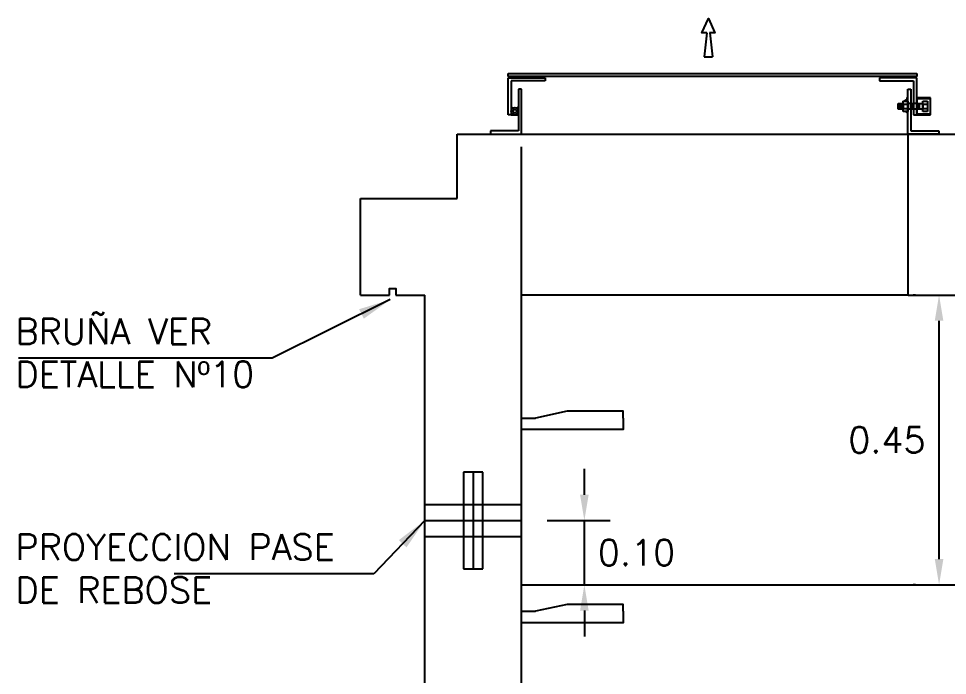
# Model space of a CAD drawing. Header units: metres. Extents: x -90 to 2507, y -28 to 972.
# Drawn here: x 144.152 to 145.593, y 191.782 to 192.802 of the extents above; entities that cross this region are included whole.
import ezdxf

# ---------------------------------------------------------------- set-up
doc = ezdxf.new("R2010")
doc.units = ezdxf.units.M
doc.linetypes.add('HIDDEN', pattern=[9.524999999999999, 6.35, -3.175])
doc.linetypes.add('HIDDEN2', pattern=[0.1875, 0.125, -0.0625])
for name, color, linetype in [('A-MURO', 6, 'Continuous'), ('A-NIVELES', 7, 'Continuous'), ('G-acotado', 8, 'Continuous'), ('G-textos-notas', 7, 'Continuous')]:
    doc.layers.add(name, color=color, linetype=linetype)
doc.styles.add('01COTAS', font='romans.shx')
doc.dimstyles.new('DIM-20-CORTE', dxfattribs={"dimscale": 0.02, "dimtxt": 2, "dimasz": 2, "dimexe": 2, "dimexo": 2, "dimgap": 1, "dimtad": 2, "dimtih": 1, "dimtoh": 1, "dimzin": 1, "dimdsep": 46, "dimtxsty": '01COTAS', "dimcen": 25, "dimclrd": 9, "dimclre": 9, "dimclrt": 7, "dimadec": 0, "dimazin": 0, "dimtfac": 1, "dimtmove": 2, "dimatfit": 3, "dimfxl": 1, "dimtolj": 1, "dimtzin": 0, "dimarcsym": 0})
doc.dimstyles.new('DIM-50-PLANTA', dxfattribs={"dimscale": 0.05, "dimtxt": 2, "dimasz": 2, "dimexe": 2, "dimexo": 2, "dimgap": 1, "dimtad": 1, "dimdec": 0, "dimlfac": 1000, "dimtxsty": '01COTAS', "dimcen": 25, "dimclrd": 9, "dimclre": 9, "dimclrt": 7, "dimadec": 0, "dimazin": 0, "dimtfac": 1, "dimtdec": 0, "dimtmove": 2, "dimatfit": 3, "dimfxl": 1, "dimtolj": 1, "dimtzin": 0, "dimarcsym": 0})

# ---------------------------------------------------------------- blocks, each defined once
blk = doc.blocks.new('tapa 0.60')
for points in [[(0.5995309133576541, 0.05095705409067364), (0.5923591122641767, 0.05095705408990625, 0.3013963942903881), (0.5995309133584215, 0.05780619547164179)], [(0.5995309133584215, 0.02823659060416617), (0.5995309133584215, 0.03508573198899967), (0.5923591122641767, 0.03508573198899967, -0.3013963943761175)], [(0.5995309133576541, 0.03508573198823228), (0.5923591122641767, 0.03508573198899967, -0.3013963942903881), (0.5995309133584215, 0.02823659060726413)]]:
    blk.add_hatch(color=8).paths.add_polyline_path(points)
h = blk.add_hatch(color=8)
h.paths.add_polyline_path([(-0.004663520277659927, 0.04270239819831545, -0.2076048933130106), (-0.008486417421352144, 0.04098039770903483, -0.3191239369820715), (-0.004663520277659927, 0.03560071200098491)])
h.paths.add_polyline_path([(-0.004663520277659927, 0.03560071200098491, -0.4142135623730951), (-0.01036018948533979, 0.02990404279327663), (-0.004663520277659927, 0.02990404279327663)])
h.paths.add_polyline_path([(-0.01605685869304807, 0.03560071200098491), (-0.01605685869304807, 0.02990404279327663), (-0.01036018948533979, 0.02990404279327663, -0.4142135623730951)])
h.paths.add_polyline_path([(-0.01223396154932743, 0.04098039770903483, -0.2076048933130108), (-0.01605685869304807, 0.04270239819831545), (-0.01605685869304807, 0.03560071200098491, -0.3191239369820717)])
at = {"color": 8}
for p, q in [((-0.02094322581532992, 0.03000000000000114), (-0.02094322581532992, 0.08755072849882595)), ((-0.02094322581532992, 0.08755072849882595), (0.03674005185663987, 0.08755072849882595)), ((-0.02091051910875308, 0.08961672458664793), (-0.02091051910875308, 0.09428024486427944)), ((-0.02091051910875308, 0.09428024486427944), (0.6133655799677911, 0.09428024486427944)), ((0.6133655799677911, 0.08961672458664793), (-0.02091051910875308, 0.08961672458664793)), ((-0.02091051910875308, 0.08961672458664793), (-0.02091051910875308, 0.08961672458664793)), ((-0.02091051910875308, 0.08961672458664793), (-0.02091051910875308, 0.08961672458664793)), ((0.03674005185663987, 0.08755072849882595), (0.03674005185663987, 0.08288720822116602)), ((0.6133655799677911, 0.08755072849882595), (0.5556357657643503, 0.08755072849882595)), ((0.5556357657643503, 0.08755072849882595), (0.5556357657643503, 0.08288720822116602)), ((0.5881257469848435, 0.09428024486427944), (0.6133655799677911, 0.09428024486427944)), ((0.6133655799677911, 0.09428024486427944), (0.6133655799677911, 0.08961672458664793)), ((0.6133655799677911, 0.03009595720672564), (0.6133655799677911, 0.08755072849882595)), ((0.03674005185663987, 0.08288720822116602), (-0.01605685869304807, 0.08288720822116602)), ((-0.01605685869304807, 0.08288720822116602), (-0.01605685869304807, 0.02990404279327663)), ((0.5556357657643503, 0.08288720822116602), (0.6084792128454808, 0.08288720822116602)), ((0.6084792128454808, 0.08288720822116602), (0.6084792128454808, 0.03000000000000114)), ((0, 0.06960673071964152), (-0.004663520277659927, 0.06960673071964152)), ((-0.004663520277659927, 0.06960673071964152), (-0.004663520277659927, 0.004886367122310276)), ((0, 0), (0, 0.06960673071964152)), ((0.5995309133584215, 0), (0.5995309133584215, 0.06960673071964152)), ((0.5995309133584215, 0.06960673071964152), (0.6041944336360814, 0.06960673071964152)), ((0.6041944336360814, 0.06960673071964152), (0.6041944336360814, 0.004886367122310276)), ((0.5846857970595067, 0.03861695722079617), (0.5846857970595067, 0.04742582885808133)), ((0.5846857970595067, 0.04742582885808133), (0.5923591122641767, 0.04742582885808133)), ((0.5923591122641767, 0.03508573198899967), (0.5923591122641767, 0.05095705408990625)), ((0.5923591122641767, 0.05095705408990625), (0.5995309133584215, 0.05095705408990625)), ((0.5923591122641767, 0.04742582885808133), (0.5923591122641767, 0.03861695722079617)), ((0.5923591122641767, 0.04631272525296026), (0.5995309133584215, 0.04631272525296026)), ((0.5995309133584215, 0.05095705408990625), (0.5995309133584215, 0.03508573198899967)), ((0.6041944336360814, 0.03861695722079617), (0.6041944336360814, 0.04742582885808133)), ((0.6041944336360814, 0.04742582885808133), (0.6084792128454808, 0.04742582885808133)), ((0.6084792128454808, 0.04742582885808133), (0.6084792128454808, 0.03861695722079617)), ((0.6133655799677911, 0.05629227482060628), (0.6133655799677911, 0.03001919144071508)), ((0.6348470243280531, 0.05627308337989234), (0.6133655799677911, 0.05629227482060628)), ((0.6133655799677911, 0.0550064482428354), (0.6348470243280531, 0.05498725680212146)), ((0.6133655799677911, 0.03861695722079617), (0.6133655799677911, 0.04742582885808133)), ((0.6133655799677911, 0.04742582885808133), (0.6228217930254516, 0.04742582885808133)), ((0.6170764712995549, 0.04742582885808133), (0.6170764712995549, 0.03861695722079617)), ((0.6228217930254516, 0.03508573198899967), (0.6228217930254516, 0.05095705408990625)), ((0.6228217930254516, 0.05095705408990625), (0.6299935941196964, 0.05095705408990625)), ((0.6228217930254516, 0.04742582885808133), (0.6228217930254516, 0.03861695722079617)), ((0.6228217930254516, 0.04631272525296026), (0.6299935941196964, 0.04631272525296026)), ((0.6299935941196964, 0.05095705408990625), (0.6299935941196964, 0.03508573198899967)), ((0.6348470243280531, 0.03000000000000114), (0.6348470243280531, 0.05627308337989234)), ((-0.01605685869304807, 0.02990404279327663), (-0.02094322581532992, 0.02990404279327663)), ((-0.01605685869304807, 0.02990404279327663), (-0.004663520277659927, 0.02990404279327663)), ((0.5923591122641767, 0.03861695722079617), (0.5846857970595067, 0.03861695722079617)), ((0.5923591122641767, 0.03973006082591723), (0.5995309133584215, 0.03973006082591723)), ((0.5995309133584215, 0.03508573198899967), (0.5923591122641767, 0.03508573198899967)), ((0.6084792128454808, 0.03861695722079617), (0.6041944336360814, 0.03861695722079617)), ((0.6084792128454808, 0.03000000000000114), (0.6133655799677911, 0.03000000000000114)), ((0.6133655799677911, 0.03861695722079617), (0.6087020596901311, 0.03861695722079617)), ((0.6228217930254516, 0.03861695722079617), (0.6133655799677911, 0.03861695722079617)), ((0.6133655799677911, 0.03130501801851437), (0.6348470243280531, 0.03128582657777201)), ((0.6133655799677911, 0.03001919144071508), (0.6348470243280531, 0.03000000000000114)), ((0.6228217930254516, 0.03973006082591723), (0.6299935941196964, 0.03973006082591723)), ((0.6299935941196964, 0.03508573198899967), (0.6228217930254516, 0.03508573198899967)), ((-0.004663520277659927, 0.004886367122310276), (-0.04801698657334441, 0.004886367122310276)), ((-0.04801698657334441, 0.004886367122310276), (-0.04801698657334441, 0)), ((-0.04792102936664833, 0), (0, 0)), ((0.6474519427250698, 0), (0.5995309133584215, 0)), ((0.6041944336360814, 0.004886367122310276), (0.6475478999317659, 0.004886367122310276)), ((0.6475478999317659, 0.004886367122310276), (0.6475478999317659, 0))]:
    blk.add_line(p, q, dxfattribs=at)
at = {"color": 8, "linetype": 'Continuous'}
for p, q in [((0.5846857970592794, 0.04327305406755499), (0.5857985297106154, 0.04742582885742763)), ((0.5846857970597341, 0.03910964685988461), (0.586914111310449, 0.04742582885833713)), ((0.5856693628676624, 0.03861695721994352), (0.5880296929091458, 0.04742582885742763)), ((0.5867849444670412, 0.03861695722085301), (0.5891452745082972, 0.04742582885742763)), ((0.587900526065738, 0.03861695721994352), (0.5902608561072213, 0.04742582885742763)), ((0.5890161076651168, 0.03861695722085301), (0.5913764377066002, 0.04742582885833713)), ((0.5901316892640409, 0.03861695722085301), (0.5923591122638356, 0.04692981302619614)), ((0.6041944336360814, 0.04530235442294384), (0.6047634168961906, 0.04742582885833713)), ((0.6041944336360814, 0.04113894721527345), (0.6058789984951147, 0.04742582885833713)), ((0.6046342500527828, 0.03861695722085301), (0.6069945800942662, 0.04742582885833713)), ((0.6057498316521617, 0.03861695722085301), (0.6081101616936451, 0.04742582885742763)), ((0.6068654132513132, 0.03861695722085301), (0.6084792128455376, 0.04463973929946974)), ((0.6133655799673363, 0.04622228083158575), (0.6136880696891751, 0.04742582885833713)), ((0.6133655799671089, 0.04205887362300587), (0.6148036512880992, 0.04742582885833713)), ((0.613558902846222, 0.03861695722085301), (0.6159192328877054, 0.04742582885833713)), ((0.6146744844453735, 0.03861695722085301), (0.6170348144866296, 0.04742582885833713)), ((0.6157900660442976, 0.03861695722085301), (0.6170764713002939, 0.04341788699426274)), ((0.5912472708636471, 0.03861695722085301), (0.5923591122645178, 0.04276640581852575)), ((0.6079809948504646, 0.03861695721994352), (0.6084792128455376, 0.04047633209179935)), ((0.6169056476434491, 0.03861695722085301), (0.6170764713005212, 0.03925447978841134))]:
    blk.add_line(p, q, dxfattribs=at)
at = {"color": 8, "linetype": 'HIDDEN2'}
for p, q in [((0.6041944336360814, 0.04742582885808133), (0.5995309133584215, 0.04742582885808133)), ((0.6133655799677911, 0.04742582885808133), (0.6087020596901311, 0.04742582885808133)), ((0.6041944336360814, 0.03861695722079617), (0.5995309133584215, 0.03861695722079617))]:
    blk.add_line(p, q, dxfattribs=at)
at = {"color": 8}
for radius in [0.00569666920803784, 0.002761337292760368]:
    blk.add_circle((-0.01036018948533979, 0.03560071200098491), radius, dxfattribs=at)
for centre, radius, start, end in [((0.5907799154843758, 0.05979004732466819), 0.008973050314969443, 280.1364674879462, 347.226936963811), ((-0.01216113292005616, 0.0462465579367688), 0.005266663796927684, 222.2945447903468, 269.9999999832205), ((-0.008559246050623415, 0.0462465579367688), 0.005266663796927684, 270.0000000167795, 317.7054552096532)]:
    blk.add_arc(centre, radius, start, end, dxfattribs=at)
blk = doc.blocks.new('*D306')
at = {"layer": 'Defpoints', "color": 0, "transparency": 16777216}
for p in [(145.5805237582298, 192.3730300856636), (145.5840908164631, 192.3730300856636), (145.5840908164631, 191.9230300856636)]:
    blk.add_point(p, dxfattribs=at)
at = {"layer": 'G-acotado', "color": 9, "lineweight": -2, "transparency": 16777216}
for p, q in [((145.5440908164631, 192.3730300856636), (145.5405237582298, 192.3730300856636)), ((145.5805237582298, 191.9630300856635), (145.5805237582298, 192.3330300856636)), ((145.5440908164631, 191.9230300856636), (145.5405237582298, 191.9230300856636))]:
    blk.add_line(p, q, dxfattribs=at)
at = {"layer": 'G-acotado', "color": 9, "transparency": 16777216}
for points in [[(145.5738570915631, 192.3330300856636), (145.5871904248964, 192.3330300856636), (145.5805237582298, 192.3730300856636)], [(145.5738570915631, 191.9630300856635), (145.5871904248964, 191.9630300856635), (145.5805237582298, 191.9230300856636)]]:
    blk.add_solid(points, dxfattribs=at)
at = {"layer": 'G-acotado', "color": 7, "transparency": 16777216, "insert": (145.4995713772774, 192.1480300856635), "char_height": 0.04, "attachment_point": 5, "style": '01COTAS'}
blk.add_mtext('\\A1;0.45', dxfattribs=at)
blk = doc.blocks.new('*D531')
at = {"layer": 'Defpoints', "color": 0, "transparency": 16777216}
for p in [(144.9324026461675, 192.0230300855461), (145.0299683055107, 192.0230300855461), (144.9324060729294, 191.9230300856636)]:
    blk.add_point(p, dxfattribs=at)
at = {"layer": 'G-acotado', "color": 9, "lineweight": -2, "transparency": 16777216}
for p, q in [((145.0299683055107, 192.0630300855461), (145.0299683055107, 192.1030300855461)), ((144.9724026461675, 192.0230300855461), (145.0699683055107, 192.0230300855461)), ((145.0299683055107, 191.9230300856636), (145.0299683055107, 192.0230300855461)), ((144.9724060729293, 191.9230300856636), (145.0699683055107, 191.9230300856636)), ((145.0299683055107, 191.8830300856636), (145.0299683055107, 191.8430300856635))]:
    blk.add_line(p, q, dxfattribs=at)
at = {"layer": 'G-acotado', "color": 9, "transparency": 16777216}
for points in [[(145.023301638844, 192.0630300855461), (145.0366349721774, 192.0630300855461), (145.0299683055107, 192.0230300855461)], [(145.0233016388441, 191.8830300856636), (145.0366349721774, 191.8830300856636), (145.0299683055107, 191.9230300856636)]]:
    blk.add_solid(points, dxfattribs=at)
at = {"layer": 'G-acotado', "color": 7, "transparency": 16777216, "insert": (145.1109206864631, 191.9730300856048), "char_height": 0.04, "attachment_point": 5, "style": '01COTAS'}
blk.add_mtext('\\A1;0.10', dxfattribs=at)
blk = doc.blocks.new('A$C302A5848')
for points in [[(2.943826302725938e-07, 0.01778423844874055), (2.943826302725938e-07, 0.02842279393655645), (0.08699678171461755, 0.02842279393655645), (0.1363316363629679, 0.01778423844874055)], [(2.943826302725938e-07, 0.01778423844874055), (2.943826302725938e-07, 1.521881358712562e-07), (0.1577894757074887, 1.521881358712562e-07), (0.1577894757074887, 0.01778423844874055), (0.1363316363629679, 0.01778423844874055)]]:
    blk.add_lwpolyline(points)

msp = doc.modelspace()

# ---------------------------------------------------------------- linework, layer by layer
for p, q in [((145.2202310407386, 192.780147213696), (145.2121666731901, 192.780147213696)), ((145.2326097684062, 192.780147213696), (145.2245454008577, 192.780147213696))]:
    msp.add_line(p, q)
at = {"color": 8, "linetype": 'HIDDEN', "ltscale": 0.5}
msp.add_line((144.8324060729293, 192.6230300856637), (145.6324060729293, 192.6230300856636), dxfattribs=at)
for points in [[(145.2189519843951, 192.780147213696), (145.2122199588882, 192.780147213696), (145.2223882207982, 192.8023811692213), (145.2326097684062, 192.780147213696), (145.2244415053075, 192.780147213696)], [(145.2202310407386, 192.780147213696), (145.2161428382375, 192.7427754702132)], [(145.2245454008577, 192.780147213696), (145.2286336033588, 192.7427754702132)], [(145.2161428382375, 192.7427754702132), (145.2286336033588, 192.7427754702132)]]:
    msp.add_lwpolyline(points)
msp.add_lwpolyline([(145.5324060729293, 192.3730300856637), (144.9324060729292, 192.3730300856637)], dxfattribs=at)
at = {"color": 8, "linetype": 'HIDDEN', "ltscale": 0.2}
msp.add_lwpolyline([(144.8424060729293, 191.948030085664), (144.8724060729293, 191.948030085664), (144.8724060729293, 192.098030085664), (144.8424060729293, 192.098030085664)], close=True, dxfattribs=at)
for points in [[(144.8574060729293, 192.098030085664), (144.8574060729293, 191.948030085664)], [(144.7824060729293, 192.0480329959337), (144.9324060729293, 192.0480300856634)], [(144.7824060729293, 192.0230249455206), (144.9324060729293, 192.0230300856634)], [(144.7824060729293, 191.9980329959337), (144.9324060729293, 191.9980300856634)]]:
    msp.add_lwpolyline(points, dxfattribs=at)
at = {"layer": 'A-MURO', "ltscale": 0.18}
for p, q in [((144.8324060729293, 192.5230300856637), (144.8324060729293, 192.6230300856637)), ((145.5324060729293, 192.3730300856637), (145.5324060729293, 192.6230300856637)), ((144.6824060729293, 192.5230300856637), (144.8324060729293, 192.5230300856637)), ((144.6824060729293, 192.3730300856635), (144.7274060729293, 192.3730300856635)), ((144.7374060729293, 192.3730300856635), (144.7824060729293, 192.3730300856635)), ((145.5324060729293, 192.3730300856635), (147.0324060729293, 192.3730300856635))]:
    msp.add_line(p, q, dxfattribs=at)
for points in [[(145.2324070426934, 190.6730463671017), (145.2324070426934, 190.5230463671017), (144.9324060729293, 190.5230463671017), (144.9324060729293, 192.6030463671017)], [(144.6824060729293, 192.3730300856635), (144.6824060729293, 192.5230300856637)], [(144.7274060729293, 192.3730300856635), (144.7274060729293, 192.3830300856635), (144.7374060729293, 192.3830300856635), (144.7374060729293, 192.3730300856635)], [(144.7824060729293, 191.1730498888836), (144.7824060729293, 192.3730300856635)]]:
    msp.add_lwpolyline(points, dxfattribs=at)
at = {"layer": 'G-acotado'}
msp.add_lwpolyline([(144.9324060729293, 191.9230300856635), (147.0324060729293, 191.9230300856635)], dxfattribs=at)

# ---------------------------------------------------------------- block references
msp.add_blockref('tapa 0.60', (144.9324060729293, 192.6230300856637))
at = {"xscale": -1, "rotation": 5.526185013593476e-05}
for p in [(145.0901955572132, 192.1641380425333), (145.0901955572132, 191.8641380425333)]:
    msp.add_blockref('A$C302A5848', p, dxfattribs=at)

# ---------------------------------------------------------------- texts
at = {"layer": 'A-NIVELES', "linetype": 'HIDDEN', "lineweight": 13, "ltscale": 0.5, "char_height": 0.04, "attachment_point": 1, "style": '01COTAS'}
for s, insert in [('\\pxi-3,l5,t1;BRUÑA VER \\PDETALLE Nº10', (144.0668017995959, 192.3366857625672)), ('\\pxi-3,l5,ql,t1;PROYECCION PASE \\PDE REBOSE ', (144.0668017995959, 192.0016508378763))]:
    msp.add_mtext_dynamic_manual_height_columns(s, width=1.229618574071112, gutter_width=10, heights=[0.1320639649610024], dxfattribs=dict(at, insert=insert))

# ---------------------------------------------------------------- dimensions: what is measured, and where the dimension line sits
at = {"layer": 'G-acotado'}
for base, p1, p2, picture, middle in [((145.5805237582298, 192.3730300856636), (145.584090816463, 191.9230300856635), (145.584090816463, 192.3730300856635), '*D306', (145.4995713772774, 192.1480300856635)), ((145.0299683055107, 192.0230300855461), (144.9324060729293, 191.9230300856635), (144.9324026461674, 192.023030085546), '*D531', (145.1109206864631, 191.9730300856048))]:
    dim = msp.add_linear_dim(base=base, p1=p1, p2=p2, angle=90, dimstyle='DIM-20-CORTE', dxfattribs=at)
    dim.commit()
    dim.dimension.update_dxf_attribs({"geometry": picture, "text_midpoint": middle})

# ---------------------------------------------------------------- leaders
at = {"layer": 'G-textos-notas'}
for points in [[(144.7286942666487, 192.3659265213705), (144.5455162423066, 192.2749106156695), (144.1517355096211, 192.2749106156695)], [(144.7824060729293, 192.0230249455206), (144.703154627053, 191.9398756909786), (144.3932462870369, 191.9398756909786)]]:
    msp.add_leader(points, dimstyle='DIM-50-PLANTA', override={"dimasz": 1, "dimtad": 0, "dimcen": 1.393144907654869}, dxfattribs=at)

doc.saveas('drawing.dxf')
